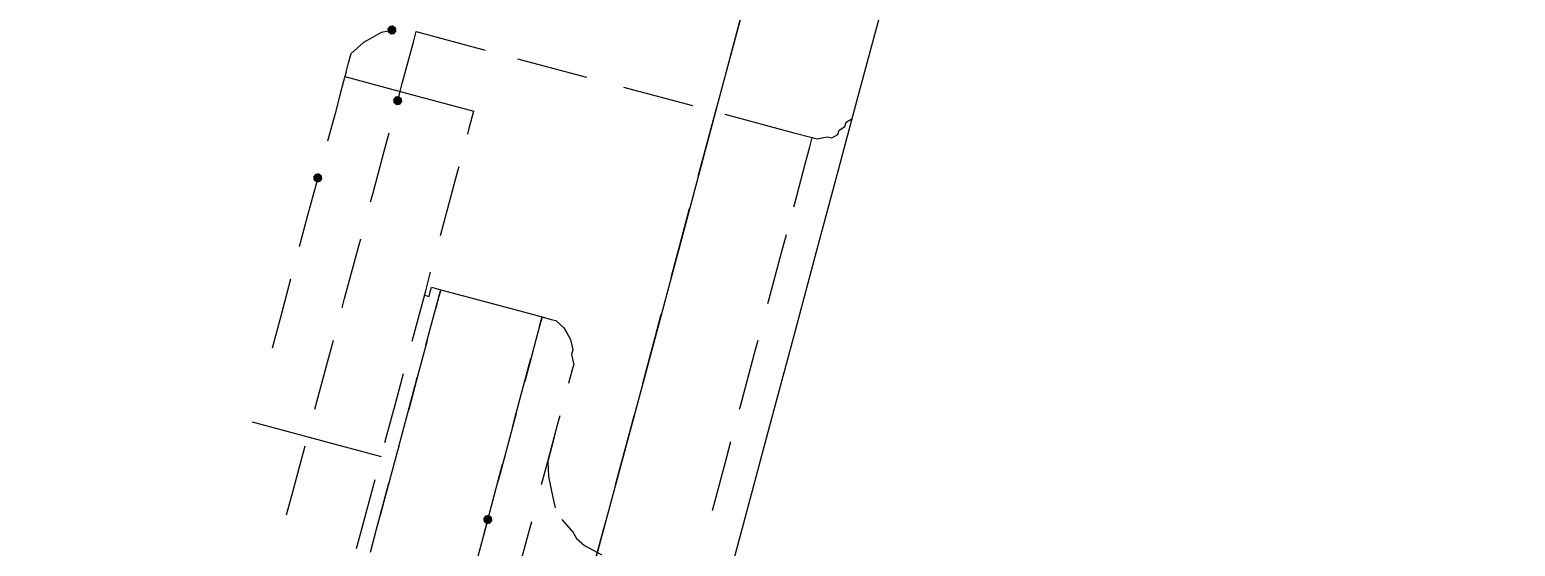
# Model space of a CAD drawing. Header units: millimetres. Extents: x 89051 to 218395, y -330386 to -125649.
# Drawn here: x 90745.63 to 90783.33, y -128547.86 to -128534.75 of the extents above; entities that cross this region are included whole.
import ezdxf

# ---------------------------------------------------------------- set-up
doc = ezdxf.new("R2010")
doc.units = ezdxf.units.MM
doc.header["$LTSCALE"] = 13
doc.layers.add('C00-00-00', color=7, linetype='Continuous')
doc.layers.add('标注、文本', color=3, linetype='Continuous', lineweight=25)
doc.styles.get("Standard").update_dxf_attribs({"font": 'gbenor.shx', "bigfont": 'gbcbig.shx'})
doc.dimstyles.new('1-15', dxfattribs={"dimscale": 20, "dimtxt": 3.5, "dimasz": 2, "dimexe": 1.5, "dimexo": 0.5, "dimgap": 0.5, "dimtad": 1, "dimtoh": 1, "dimdec": 1, "dimdsep": 46, "dimtxsty": 'Standard', "dimcen": 2.5, "dimclrd": 3, "dimclre": 3, "dimclrt": 3, "dimadec": 0, "dimazin": 2, "dimtfac": 1, "dimtdec": 1, "dimtmove": 0, "dimatfit": 2, "dimfxl": 1, "dimarcsym": 0})

# ---------------------------------------------------------------- blocks, each defined once
blk = doc.blocks.new('225635')
at = {"layer": 'C00-00-00'}
h = blk.add_hatch(color=256, dxfattribs=at)
h.dxf.hatch_style = 2
h.paths.add_polyline_path([(72471.327, -125586.502), (72471.241, -125586.538), (72471.206, -125586.623), (72471.241, -125586.708), (72471.327, -125586.744), (72471.412, -125586.708), (72471.448, -125586.623), (72471.412, -125586.538)])
h = blk.add_hatch(color=256, dxfattribs=at)
h.dxf.hatch_style = 2
h.paths.add_polyline_path([(72471.932, -125588.196), (72471.846, -125588.232), (72471.811, -125588.317), (72471.846, -125588.403), (72471.932, -125588.438), (72472.017, -125588.403), (72472.053, -125588.317), (72472.017, -125588.232)])
h = blk.add_hatch(color=256, dxfattribs=at)
h.dxf.hatch_style = 2
h.paths.add_polyline_path([(72470.48, -125590.616), (72470.394, -125590.652), (72470.359, -125590.737), (72470.394, -125590.823), (72470.48, -125590.858), (72470.565, -125590.823), (72470.601, -125590.737), (72470.565, -125590.652)])
h = blk.add_hatch(color=256, dxfattribs=at)
h.dxf.hatch_style = 2
h.paths.add_polyline_path([(72476.893, -125597.877), (72476.808, -125597.912), (72476.772, -125597.998), (72476.808, -125598.083), (72476.893, -125598.119), (72476.979, -125598.083), (72477.014, -125597.998), (72476.979, -125597.912)])
at = {"layer": 'C00-00-00', "lineweight": 15}
for points in [[(72479.797, -125571.497), (72479.797, -125571.739), (72479.797, -125572.223), (72479.797, -125572.828), (72479.797, -125573.554), (72479.797, -125574.643), (72479.797, -125575.732), (72479.797, -125577.063), (72479.797, -125578.636), (72479.797, -125580.331), (72479.797, -125582.146), (72479.797, -125584.082), (72479.797, -125586.139), (72479.797, -125588.438), (72479.797, -125590.737), (72479.797, -125593.157), (72479.797, -125595.699), (72479.797, -125598.361), (72479.797, -125601.023)], [(72483.186, -125574.764), (72483.186, -125574.885), (72483.186, -125575.006), (72483.186, -125575.49), (72483.186, -125576.095), (72483.186, -125576.821), (72483.186, -125577.91), (72483.186, -125578.999), (72483.186, -125580.331), (72483.186, -125581.904), (72483.186, -125583.477), (72483.186, -125585.292), (72483.186, -125587.228), (72483.186, -125589.406), (72483.186, -125591.584), (72483.186, -125593.883), (72483.186, -125596.183), (72483.186, -125598.724), (72483.186, -125601.265)], [(72479.797, -125585.413), (72479.797, -125583.598)], [(72482.944, -125586.139), (72483.065, -125586.018)], [(72483.065, -125585.897), (72483.186, -125585.776)], [(72483.065, -125586.018), (72483.065, -125585.897)], [(72479.797, -125587.712), (72479.797, -125586.381)], [(72482.46, -125586.502), (72482.702, -125586.381)], [(72482.702, -125586.381), (72482.823, -125586.381)], [(72482.823, -125586.381), (72482.944, -125586.26)], [(72482.944, -125586.26), (72482.944, -125586.139)], [(72470.843, -125586.986), (72471.085, -125586.744)], [(72471.085, -125586.744), (72471.327, -125586.623)], [(72471.932, -125586.502), (72473.747, -125586.502)], [(72471.932, -125586.744), (72471.932, -125586.502)], [(72471.932, -125587.228), (72471.932, -125586.744)], [(72474.594, -125586.502), (72476.409, -125586.502)], [(72477.377, -125586.502), (72479.192, -125586.502)], [(72480.039, -125586.502), (72481.854, -125586.502)], [(72481.854, -125586.502), (72482.339, -125586.502)], [(72482.339, -125586.502), (72482.46, -125586.502)], [(72482.339, -125586.744), (72482.339, -125586.502)], [(72482.339, -125587.228), (72482.339, -125586.744)], [(72470.48, -125587.47), (72470.722, -125587.107)], [(72470.722, -125587.107), (72470.843, -125586.986)], [(72470.48, -125587.712), (72470.48, -125587.47)], [(72471.932, -125587.833), (72471.932, -125587.228)], [(72482.339, -125587.833), (72482.339, -125587.228)], [(72470.48, -125587.954), (72470.48, -125587.712)], [(72470.48, -125587.954), (72470.48, -125588.075)], [(72471.932, -125588.317), (72471.932, -125587.833)], [(72479.797, -125588.196), (72479.797, -125587.712)], [(72482.339, -125588.196), (72482.339, -125587.833)], [(72470.48, -125588.075), (72470.48, -125588.196)], [(72470.48, -125588.075), (72472.295, -125588.075)], [(72470.48, -125588.196), (72470.48, -125588.559)], [(72472.295, -125588.075), (72473.868, -125588.075)], [(72473.868, -125588.196), (72473.868, -125588.075)], [(72473.868, -125588.559), (72473.868, -125588.196)], [(72482.339, -125588.317), (72482.339, -125588.196)], [(72470.48, -125588.559), (72470.48, -125589.043)], [(72473.868, -125588.68), (72473.868, -125588.559)], [(72470.48, -125589.043), (72470.48, -125589.769)], [(72479.797, -125590.011), (72479.797, -125589.043)], [(72482.339, -125589.648), (72482.339, -125589.043)], [(72471.932, -125589.648), (72471.932, -125589.164)], [(72471.932, -125590.737), (72471.932, -125589.648)], [(72473.868, -125589.648), (72473.868, -125589.527)], [(72473.868, -125590.495), (72473.868, -125589.648)], [(72482.339, -125590.737), (72482.339, -125589.648)], [(72479.797, -125590.858), (72479.797, -125590.011)], [(72473.868, -125591.342), (72473.868, -125590.495)], [(72470.48, -125590.737), (72470.48, -125591.826)], [(72471.932, -125590.979), (72471.932, -125590.737)], [(72482.339, -125590.858), (72482.339, -125590.737)], [(72470.48, -125591.826), (72470.48, -125592.552)], [(72471.932, -125592.068), (72471.932, -125591.947)], [(72471.932, -125593.52), (72471.932, -125592.068)], [(72479.797, -125592.431), (72479.797, -125591.826)], [(72482.339, -125592.068), (72482.339, -125591.826)], [(72482.339, -125593.52), (72482.339, -125592.068)], [(72473.868, -125592.794), (72473.868, -125592.31)], [(72479.797, -125593.641), (72479.797, -125592.431)], [(72473.868, -125594.125), (72473.868, -125592.794)], [(72473.989, -125592.794), (72473.989, -125592.673)], [(72473.989, -125592.673), (72474.11, -125592.673)], [(72473.989, -125592.915), (72473.989, -125592.794)], [(72474.11, -125592.673), (72474.231, -125592.673)], [(72474.231, -125592.673), (72476.046, -125592.673)], [(72474.231, -125592.794), (72474.231, -125592.673)], [(72474.231, -125592.673), (72474.231, -125592.915)], [(72474.231, -125593.157), (72474.231, -125592.794)], [(72476.046, -125592.673), (72476.893, -125592.673)], [(72476.893, -125592.673), (72477.135, -125592.673)], [(72476.893, -125592.794), (72476.893, -125592.673)], [(72476.893, -125592.673), (72476.893, -125592.915)], [(72476.893, -125592.915), (72476.893, -125592.794)], [(72477.135, -125592.673), (72477.256, -125592.673)], [(72477.256, -125592.673), (72477.498, -125592.794)], [(72477.498, -125592.794), (72477.619, -125592.915)], [(72473.868, -125592.915), (72473.989, -125592.915)], [(72474.231, -125592.915), (72474.231, -125593.157)], [(72474.231, -125593.641), (72474.231, -125593.157)], [(72476.893, -125592.915), (72476.893, -125593.278)], [(72477.619, -125592.915), (72477.74, -125593.036)], [(72477.74, -125593.036), (72477.861, -125593.278)], [(72470.48, -125593.399), (72470.48, -125594.367)], [(72471.932, -125593.762), (72471.932, -125593.52)], [(72476.893, -125593.278), (72476.893, -125593.883)], [(72477.861, -125593.278), (72477.861, -125593.399)], [(72477.861, -125593.399), (72477.982, -125593.641)], [(72482.339, -125593.641), (72482.339, -125593.52)], [(72474.231, -125594.125), (72474.231, -125593.641)], [(72476.893, -125594.488), (72476.893, -125593.762)], [(72476.893, -125593.883), (72476.893, -125594.367)], [(72477.982, -125593.762), (72477.982, -125593.641)], [(72477.982, -125594.125), (72477.982, -125593.762)], [(72470.48, -125594.367), (72470.48, -125595.214)], [(72474.231, -125594.004), (72474.231, -125594.851)], [(72471.932, -125595.093), (72471.932, -125594.609)], [(72476.893, -125595.336), (72476.893, -125594.488)], [(72479.797, -125594.851), (72479.797, -125594.488)], [(72482.339, -125595.093), (72482.339, -125594.488)], [(72471.932, -125596.425), (72471.932, -125595.093)], [(72473.868, -125595.699), (72473.868, -125594.972)], [(72474.231, -125594.851), (72474.231, -125595.82)], [(72474.231, -125595.214), (72474.231, -125594.972)], [(72477.982, -125595.214), (72477.982, -125594.972)], [(72479.797, -125596.304), (72479.797, -125594.851)], [(72482.339, -125596.304), (72482.339, -125595.093)], [(72474.231, -125596.304), (72474.231, -125595.214)], [(72476.893, -125595.214), (72476.893, -125595.699)], [(72476.893, -125595.578), (72476.893, -125595.336)], [(72477.982, -125596.183), (72477.982, -125595.214)], [(72473.868, -125596.788), (72473.868, -125595.699)], [(72476.893, -125595.699), (72476.893, -125596.788)], [(72477.982, -125595.578), (72477.982, -125596.183)], [(72477.982, -125596.788), (72477.982, -125596.183)], [(72477.982, -125596.183), (72478.103, -125596.546)], [(72474.231, -125596.788), (72474.231, -125596.304)], [(72476.893, -125597.635), (72476.893, -125596.546)], [(72478.103, -125596.546), (72478.345, -125597.03)], [(72474.231, -125596.788), (72474.231, -125596.909)], [(72474.231, -125596.909), (72474.231, -125598.24)], [(72476.893, -125596.788), (72476.893, -125597.03)], [(72470.48, -125597.151), (72472.295, -125597.151)], [(72472.295, -125597.151), (72473.868, -125597.151)], [(72478.345, -125597.03), (72478.466, -125597.272)], [(72479.797, -125597.514), (72479.797, -125597.272)], [(72471.932, -125598.603), (72471.932, -125597.393)], [(72473.868, -125599.087), (72473.868, -125597.756)], [(72474.231, -125598.966), (72474.231, -125597.756)], [(72476.893, -125598.361), (72476.893, -125597.635)], [(72477.982, -125598.361), (72477.982, -125597.756)], [(72478.708, -125597.514), (72479.071, -125597.756)], [(72479.071, -125597.756), (72479.192, -125597.877)], [(72479.797, -125599.087), (72479.797, -125597.514)], [(72476.893, -125597.998), (72476.893, -125599.45)], [(72479.192, -125597.877), (72479.434, -125597.998)], [(72479.434, -125597.998), (72479.918, -125598.119)], [(72474.231, -125598.24), (72474.231, -125598.603)], [(72477.982, -125599.571), (72477.982, -125598.361)], [(72471.932, -125599.208), (72471.932, -125598.603)], [(72473.868, -125599.571), (72473.868, -125599.087)], [(72474.231, -125599.571), (72474.231, -125598.966)]]:
    blk.add_lwpolyline(points, dxfattribs=at)
blk = doc.blocks.new('*D521')
at = {"layer": 'Defpoints', "color": 0, "transparency": 16777216}
for p in [(90100.617, -128524.753), (90815.121, -128571.081), (90815.121, -129152.654)]:
    blk.add_point(p, dxfattribs=at)
at = {"layer": '标注、文本', "color": 3, "lineweight": -2, "transparency": 16777216}
for p, q in [((90100.617, -128534.753), (90100.617, -129182.654)), ((90815.121, -128581.081), (90815.121, -129182.654)), ((90140.617, -129152.654), (90775.121, -129152.654))]:
    blk.add_line(p, q, dxfattribs=at)
at = {"layer": '标注、文本', "color": 3, "transparency": 16777216}
for points in [[(90140.617, -129145.987), (90140.617, -129159.32), (90100.617, -129152.654)], [(90775.121, -129145.987), (90775.121, -129159.32), (90815.121, -129152.654)]]:
    blk.add_solid(points, dxfattribs=at)
at = {"layer": '标注、文本', "color": 3, "transparency": 16777216, "insert": (90457.869, -129107.654), "char_height": 70, "attachment_point": 5}
blk.add_mtext('650', dxfattribs=at)
blk = doc.blocks.new('*D535')
at = {"layer": 'Defpoints', "color": 0, "transparency": 16777216}
for p in [(90832.237, -128386.823), (90697.877, -128422.824), (91011.015, -128531.206), (90697.877, -128544.927), (90832.237, -128580.928)]:
    blk.add_point(p, dxfattribs=at)
at = {"layer": '标注、文本', "color": 3, "lineweight": -2, "transparency": 16777216}
for p, q in [((90841.896, -128384.235), (91023.555, -128335.559)), ((90841.896, -128583.517), (91023.555, -128632.192))]:
    blk.add_line(p, q, dxfattribs=at)
blk.add_arc((90470.031, -128483.876), 543.051, 349.22124, 10.77876, dxfattribs=at)
at = {"layer": '标注、文本', "color": 3, "transparency": 16777216}
for points in [[(90997.002, -128383.803), (91009.999, -128380.829), (90994.578, -128343.324)], [(91009.999, -128586.923), (90997.002, -128583.948), (90994.578, -128624.428)]]:
    blk.add_solid(points, dxfattribs=at)
at = {"layer": '标注、文本', "color": 3, "transparency": 16777216, "insert": (90968.082, -128483.876), "char_height": 70, "attachment_point": 5, "rotation": 90}
blk.add_mtext('30°', dxfattribs=at)

msp = doc.modelspace()

# ---------------------------------------------------------------- block references
at = {"layer": '标注、文本', "rotation": 345.0000000000325}
msp.add_blockref('225635', (53257.109, 11529.567), dxfattribs=at)

# ---------------------------------------------------------------- dimensions: what is measured, and where the dimension line sits
at = {"layer": '标注、文本'}
dim = msp.add_angular_dim_2l(base=(91011.015, -128531.206), line1=((90697.877, -128544.927), (90832.237, -128580.928)), line2=((90697.877, -128422.824), (90832.237, -128386.823)), dimstyle='1-15', dxfattribs=at)
dim.commit()
dim.dimension.update_dxf_attribs({"geometry": '*D535', "text_midpoint": (90968.082, -128483.876)})
dim = msp.add_linear_dim(base=(90815.121, -129152.654), p1=(90100.617, -128524.753), p2=(90815.121, -128571.081), text='650', dimstyle='1-15', dxfattribs=at)
dim.commit()
dim.dimension.update_dxf_attribs({"geometry": '*D521', "text_midpoint": (90457.869, -129107.654)})

doc.saveas('drawing.dxf')
